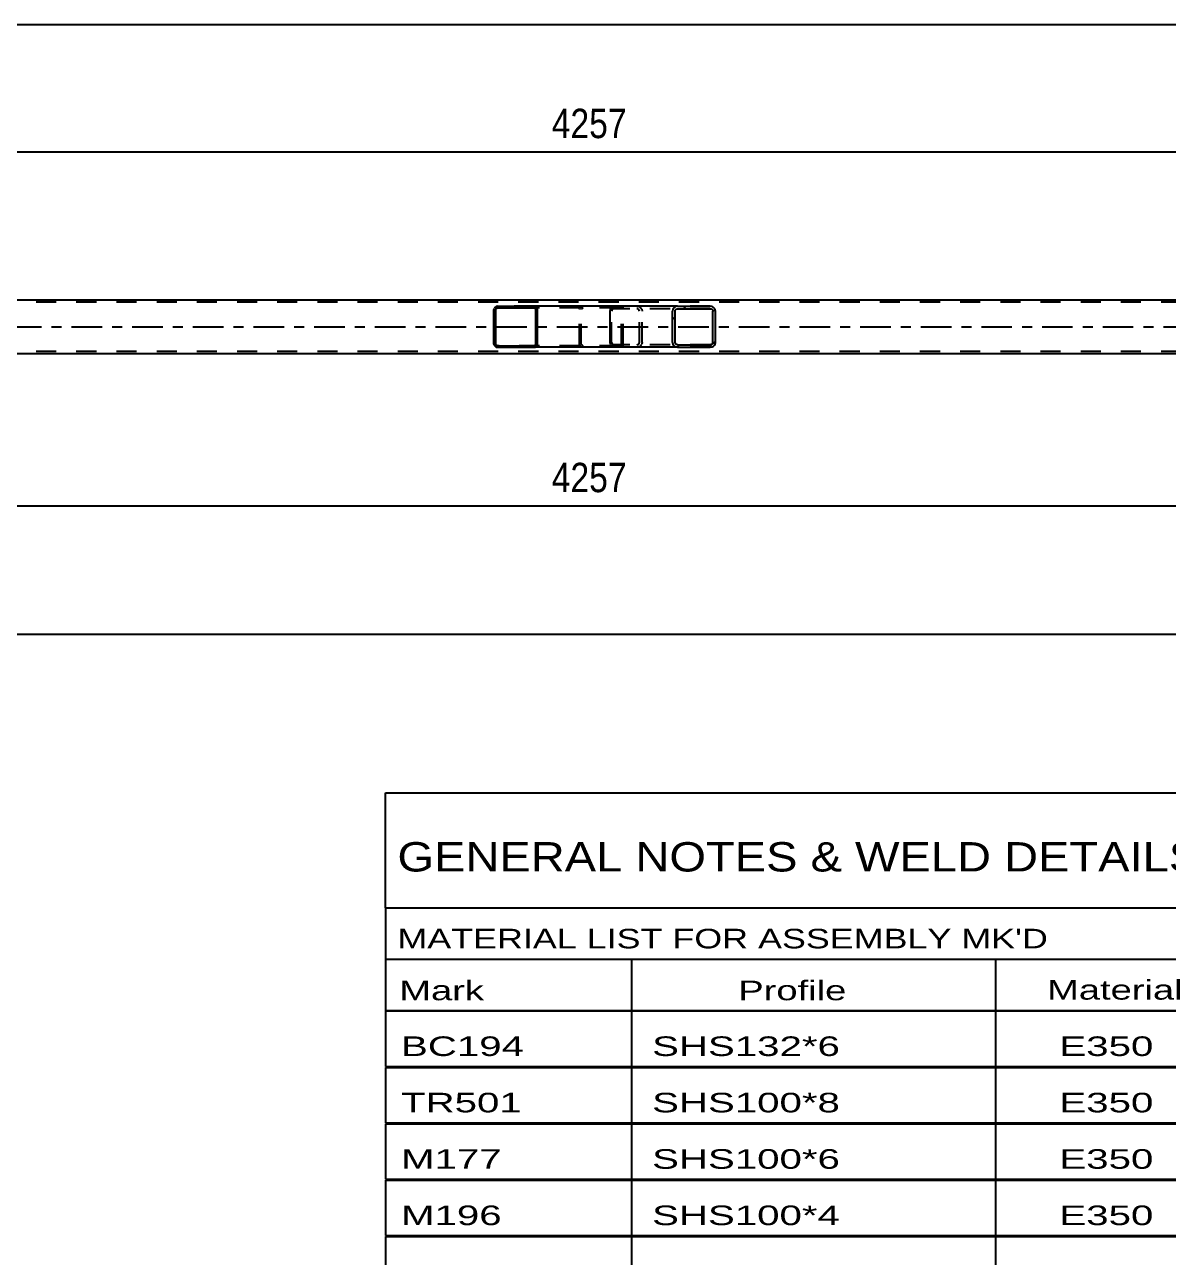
# Model space of a CAD drawing. Header units: millimetres. Extents: x -85 to 756, y -444 to 150.
# Drawn here: x 396 to 507.6, y -282.3 to -162 of the extents above; entities that cross this region are included whole.
import ezdxf

# ---------------------------------------------------------------- set-up
doc = ezdxf.new("R2010")
doc.units = ezdxf.units.MM
doc.linetypes.add('DXK_LINE_DOT2', pattern=[3.9198, 1.9599, -1.9599])
doc.linetypes.add('DXK_LINE_DOT3', pattern=[5.9187, 2.979, -0.9799, 0.9799, -0.9799])
doc.styles.add('Arial Narrow', font='ARIALN.TTF', dxfattribs={"height": 0.2})

# ---------------------------------------------------------------- blocks, each defined once
blk = doc.blocks.new('Unknown-814409655-33289')
at = {"color": 7, "linetype": 'Continuous'}
for p, q in [((431.25, -236.96), (591.25, -236.96)), ((431.25, -248.21), (431.25, -236.96)), ((431.25, -248.21), (591.25, -248.21)), ((431.25, -248.21), (431.25, -253.21)), ((431.25, -253.21), (591.25, -253.21)), ((431.25, -253.21), (431.25, -258.21)), ((455.25, -253.21), (455.25, -258.21)), ((490.75, -253.21), (490.75, -258.21)), ((431.25, -258.21), (591.25, -258.21)), ((431.25, -258.26), (431.25, -263.66)), ((431.25, -258.26), (591.25, -258.26)), ((455.25, -258.21), (455.25, -263.71)), ((490.75, -258.21), (490.75, -263.71)), ((431.25, -263.66), (591.25, -263.66)), ((431.25, -263.76), (431.25, -269.16)), ((431.25, -263.76), (591.25, -263.76)), ((455.25, -263.71), (455.25, -269.21)), ((490.75, -263.71), (490.75, -269.21)), ((431.25, -269.16), (591.25, -269.16)), ((431.25, -269.26), (431.25, -274.66)), ((431.25, -269.26), (591.25, -269.26)), ((455.25, -269.21), (455.25, -274.71)), ((490.75, -269.21), (490.75, -274.71)), ((431.25, -274.66), (591.25, -274.66)), ((431.25, -274.76), (431.25, -280.16)), ((431.25, -274.76), (591.25, -274.76)), ((455.25, -274.71), (455.25, -280.21)), ((490.75, -274.71), (490.75, -280.21)), ((431.25, -280.16), (591.25, -280.16)), ((455.25, -280.21), (455.25, -285.71)), ((490.75, -280.21), (490.75, -285.71)), ((431.25, -280.26), (431.25, -285.66)), ((431.25, -280.26), (591.25, -280.26))]:
    blk.add_line(p, q, dxfattribs=at)
at = {"color": 7, "style": 'Arial Narrow'}
for s, height, width, p in [('GENERAL NOTES & WELD DETAILS :', 2.8633, 1.4, (432.4, -244.65)), ("MATERIAL LIST FOR ASSEMBLY MK'D", 1.9089, 1.6, (432.4, -252.15)), ('Mark', 1.909, 1.7, (432.58, -257.21)), ('Profile', 1.909, 1.7, (465.66, -257.21)), ('Material', 1.909, 1.7, (495.79, -257.15))]:
    blk.add_text(s, height=height, dxfattribs=dict(at, width=width)).set_placement(p)
at = {"color": 7, "linetype": 'Continuous', "style": 'Arial Narrow', "width": 1.794707}
for s, p in [('BC194', (432.75, -262.65)), ('SHS132*6', (457.25, -262.65)), ('E350', (496.99, -262.65)), ('TR501', (432.75, -268.15)), ('SHS100*8', (457.25, -268.15)), ('E350', (496.99, -268.15)), ('M177', (432.75, -273.65)), ('SHS100*6', (457.25, -273.65)), ('E350', (496.99, -273.65)), ('M196', (432.75, -279.15)), ('SHS100*4', (457.25, -279.15)), ('E350', (496.99, -279.15))]:
    blk.add_text(s, height=1.909, dxfattribs=at).set_placement(p)
blk = doc.blocks.new('Part-814409655-5713 - 5597')
at = {"color": 2, "linetype": 'Continuous'}
for p, q in [((57.32, -188.87), (634.3, -188.87)), ((535.45, -194.15), (371.18, -194.15))]:
    blk.add_line(p, q, dxfattribs=at)
at = {"color": 7, "linetype": 'DXK_LINE_DOT2'}
for p, q in [((634.3, -189.11), (57.32, -189.11)), ((634.3, -193.91), (57.32, -193.91))]:
    blk.add_line(p, q, dxfattribs=at)
at = {"color": 7, "linetype": 'DXK_LINE_DOT3'}
blk.add_line((57.32, -191.51), (634.3, -191.51), dxfattribs=at)
blk = doc.blocks.new('Part-814409655-5846 - 5597')
at = {"linetype": 'Continuous'}
h = blk.add_hatch(dxfattribs=at)
h.set_pattern_fill('', scale=0.7, style=0, pattern_type=0)
h.set_pattern_definition([(45, (446.0553, -189.7059), (-1.57154, 1.57154), [])])
h.paths.add_polyline_path([(446.08, -189.83), (446.06, -189.71), (445.98, -189.6), (445.87, -189.53), (445.74, -189.51), (442.17, -189.51), (442.03, -189.53), (441.92, -189.6), (441.85, -189.71), (441.82, -189.83), (441.82, -193.19), (441.85, -193.31), (441.92, -193.41), (442.03, -193.48), (442.17, -193.51), (445.74, -193.51), (445.87, -193.48), (445.98, -193.41), (446.06, -193.31), (446.08, -193.19)])
h.paths.add_polyline_path([(445.9, -193.25), (445.86, -193.3), (445.81, -193.34), (445.74, -193.35), (442.17, -193.35), (442.1, -193.34), (442.04, -193.3), (442.01, -193.25), (441.99, -193.19), (441.99, -189.83), (442.01, -189.77), (442.04, -189.72), (442.1, -189.68), (442.17, -189.67), (445.74, -189.67), (445.81, -189.68), (445.86, -189.72), (445.9, -189.77), (445.91, -189.83), (445.91, -193.19)])
at = {"color": 2, "linetype": 'Continuous'}
for p, q in [((441.85, -189.71), (441.82, -189.83)), ((441.82, -193.19), (441.82, -189.83)), ((441.99, -189.83), (442.01, -189.77)), ((441.99, -193.19), (441.99, -189.83)), ((442.01, -189.77), (442.04, -189.72)), ((442.17, -189.51), (442.03, -189.53)), ((442.04, -189.72), (442.1, -189.68)), ((442.1, -189.68), (442.17, -189.67)), ((442.17, -189.51), (445.74, -189.51)), ((442.17, -189.67), (445.74, -189.67)), ((453.44, -189.51), (445.74, -189.51)), ((445.87, -189.53), (445.74, -189.51)), ((445.74, -189.67), (445.81, -189.68)), ((445.81, -189.68), (445.86, -189.72)), ((445.86, -189.72), (445.9, -189.77)), ((445.9, -189.77), (445.91, -189.83)), ((445.91, -193.19), (445.91, -189.83)), ((446.08, -189.83), (446.06, -189.71)), ((446.08, -193.19), (446.08, -189.83)), ((441.82, -193.19), (441.85, -193.31)), ((442.01, -193.25), (441.99, -193.19)), ((442.04, -193.3), (442.01, -193.25)), ((442.03, -193.48), (442.17, -193.51)), ((442.1, -193.34), (442.04, -193.3)), ((442.17, -193.35), (442.1, -193.34)), ((442.17, -193.35), (445.74, -193.35)), ((442.17, -193.51), (445.74, -193.51)), ((445.81, -193.34), (445.74, -193.35)), ((445.74, -193.51), (445.87, -193.48)), ((453.44, -193.51), (445.74, -193.51)), ((445.86, -193.3), (445.81, -193.34)), ((445.9, -193.25), (445.86, -193.3)), ((445.91, -193.19), (445.9, -193.25)), ((446.06, -193.31), (446.08, -193.19))]:
    blk.add_line(p, q, dxfattribs=at)
at = {"color": 7, "linetype": 'DXK_LINE_DOT2'}
for p, q in [((445.74, -189.51), (442.17, -189.51)), ((454.09, -189.67), (442.17, -189.67)), ((450.17, -189.83), (450.2, -189.71)), ((450.17, -193.19), (450.17, -189.83)), ((450.36, -189.77), (450.34, -189.83)), ((450.34, -193.19), (450.34, -189.83)), ((450.39, -189.72), (450.36, -189.77)), ((450.38, -189.53), (450.51, -189.51)), ((450.45, -189.68), (450.39, -189.72)), ((450.51, -189.67), (450.45, -189.68)), ((454.09, -189.51), (453.44, -189.51)), ((454.09, -189.51), (454.22, -189.53)), ((454.16, -189.68), (454.09, -189.67)), ((454.21, -189.72), (454.16, -189.68)), ((454.25, -189.77), (454.21, -189.72)), ((454.26, -189.83), (454.25, -189.77)), ((454.26, -193.19), (454.26, -189.83)), ((454.4, -189.71), (454.43, -189.8)), ((454.43, -189.8), (454.43, -189.83)), ((454.43, -193.19), (454.43, -189.83)), ((454.09, -193.35), (442.17, -193.35)), ((445.74, -193.51), (442.17, -193.51)), ((450.2, -193.31), (450.17, -193.19)), ((450.34, -193.19), (450.36, -193.25)), ((450.36, -193.25), (450.39, -193.3)), ((450.51, -193.51), (450.38, -193.48)), ((450.39, -193.3), (450.41, -193.31)), ((450.41, -193.31), (450.45, -193.34)), ((450.45, -193.34), (450.51, -193.35)), ((454.09, -193.51), (453.44, -193.51)), ((454.09, -193.35), (454.16, -193.34)), ((454.22, -193.48), (454.09, -193.51)), ((454.16, -193.34), (454.21, -193.3)), ((454.21, -193.3), (454.25, -193.25)), ((454.25, -193.25), (454.26, -193.19)), ((454.43, -193.21), (454.4, -193.31)), ((454.43, -193.19), (454.43, -193.21))]:
    blk.add_line(p, q, dxfattribs=at)
at = {"color": 2, "linetype": 'Continuous'}
for centre, start, end in [((442.15, -189.84), 110.7583, 155.68), ((445.75, -189.84), 24.32, 69.2417), ((442.15, -193.17), 204.32, 249.2417), ((445.75, -193.17), 290.7583, 335.68)]:
    blk.add_arc(centre, 0.331, start, end, dxfattribs=at)
at = {"color": 7, "linetype": 'DXK_LINE_DOT2'}
for centre, start, end in [((450.5, -189.84), 110.7583, 155.68), ((454.1, -189.84), 24.32, 69.2417), ((450.5, -193.17), 204.32, 249.2417), ((454.1, -193.17), 290.7583, 335.68)]:
    blk.add_arc(centre, 0.331, start, end, dxfattribs=at)
blk = doc.blocks.new('Part-814409655-5847 - 5597')
at = {"linetype": 'Continuous'}
h = blk.add_hatch(dxfattribs=at)
h.set_pattern_fill('', scale=0.7, style=0, pattern_type=0)
h.set_pattern_definition([(45, (463.3874, -189.8046), (-1.57154, 1.57154), [])])
h.paths.add_polyline_path([(463.43, -189.99), (463.39, -189.8), (463.28, -189.65), (463.12, -189.54), (462.92, -189.51), (459.74, -189.51), (459.55, -189.54), (459.38, -189.65), (459.27, -189.8), (459.24, -189.99), (459.24, -193.03), (459.27, -193.21), (459.38, -193.37), (459.55, -193.47), (459.74, -193.51), (462.92, -193.51), (463.12, -193.47), (463.28, -193.37), (463.39, -193.21), (463.43, -193.03)])
h.paths.add_polyline_path([(463.16, -193.12), (463.1, -193.2), (463.02, -193.25), (462.92, -193.27), (459.74, -193.27), (459.64, -193.25), (459.56, -193.2), (459.51, -193.12), (459.49, -193.03), (459.49, -189.99), (459.51, -189.9), (459.56, -189.82), (459.64, -189.77), (459.74, -189.75), (462.92, -189.75), (463.02, -189.77), (463.1, -189.82), (463.16, -189.9), (463.17, -189.99), (463.17, -193.03)])
at = {"color": 2, "linetype": 'Continuous'}
for p, q in [((453.17, -189.99), (453.19, -189.8)), ((453.17, -193.03), (453.17, -189.99)), ((453.19, -189.8), (453.25, -189.65)), ((453.25, -189.65), (453.33, -189.54)), ((453.33, -189.54), (453.44, -189.51)), ((459.74, -189.51), (453.44, -189.51)), ((459.27, -189.8), (459.24, -189.99)), ((459.24, -193.03), (459.24, -189.99)), ((459.49, -189.99), (459.51, -189.9)), ((459.49, -193.03), (459.49, -189.99)), ((459.51, -189.9), (459.56, -189.82)), ((459.74, -189.51), (459.55, -189.54)), ((459.56, -189.82), (459.64, -189.77)), ((459.64, -189.77), (459.74, -189.75)), ((459.74, -189.51), (462.92, -189.51)), ((459.74, -189.75), (462.92, -189.75)), ((463.12, -189.54), (462.92, -189.51)), ((462.92, -189.75), (463.02, -189.77)), ((463.02, -189.77), (463.1, -189.82)), ((463.1, -189.82), (463.16, -189.9)), ((463.16, -189.9), (463.17, -189.99)), ((463.17, -193.03), (463.17, -189.99)), ((463.43, -189.99), (463.39, -189.8)), ((463.43, -193.03), (463.43, -189.99)), ((453.19, -193.21), (453.17, -193.03)), ((453.25, -193.37), (453.19, -193.21)), ((453.33, -193.47), (453.25, -193.37)), ((453.44, -193.51), (453.33, -193.47)), ((459.74, -193.51), (453.44, -193.51)), ((459.24, -193.03), (459.27, -193.21)), ((459.51, -193.12), (459.49, -193.03)), ((459.56, -193.2), (459.51, -193.12)), ((459.55, -193.47), (459.74, -193.51)), ((459.64, -193.25), (459.56, -193.2)), ((459.74, -193.27), (459.64, -193.25)), ((459.74, -193.27), (462.92, -193.27)), ((459.74, -193.51), (462.92, -193.51)), ((463.02, -193.25), (462.92, -193.27)), ((462.92, -193.51), (463.12, -193.47)), ((463.1, -193.2), (463.02, -193.25)), ((463.16, -193.12), (463.1, -193.2)), ((463.17, -193.03), (463.16, -193.12)), ((463.39, -193.21), (463.43, -193.03))]:
    blk.add_line(p, q, dxfattribs=at)
at = {"color": 7, "linetype": 'DXK_LINE_DOT2'}
for p, q in [((453.31, -189.9), (453.3, -189.99)), ((453.3, -193.03), (453.3, -189.99)), ((453.34, -189.82), (453.31, -189.9)), ((453.39, -189.77), (453.34, -189.82)), ((453.44, -189.75), (453.39, -189.77)), ((462.92, -189.75), (453.44, -189.75)), ((454.43, -189.75), (454.43, -189.51)), ((455.77, -189.51), (455.97, -189.54)), ((455.87, -189.77), (455.77, -189.75)), ((455.95, -189.82), (455.87, -189.77)), ((456, -189.9), (455.95, -189.82)), ((456.02, -189.99), (456, -189.9)), ((456.02, -193.03), (456.02, -189.99)), ((456.24, -189.8), (456.28, -189.99)), ((456.28, -193.03), (456.28, -189.99)), ((462.92, -189.51), (459.74, -189.51)), ((453.3, -193.03), (453.31, -193.12)), ((453.31, -193.12), (453.34, -193.2)), ((453.34, -193.2), (453.39, -193.25)), ((453.39, -193.25), (453.44, -193.27)), ((462.92, -193.27), (453.44, -193.27)), ((454.43, -193.51), (454.43, -193.27)), ((455.77, -193.27), (455.87, -193.25)), ((455.97, -193.47), (455.77, -193.51)), ((455.87, -193.25), (455.95, -193.2)), ((455.95, -193.2), (456, -193.12)), ((456, -193.12), (456.02, -193.03)), ((456.28, -193.03), (456.24, -193.21)), ((462.92, -193.51), (459.74, -193.51))]:
    blk.add_line(p, q, dxfattribs=at)
for centre, start, end in [((455.79, -190), 23.8494, 68.8059), ((455.79, -193.01), 291.1941, 336.1506)]:
    blk.add_arc(centre, 0.492, start, end, dxfattribs=at)
at = {"color": 2, "linetype": 'Continuous'}
for centre, start, end in [((459.72, -190), 111.1941, 156.1506), ((462.94, -190), 23.8494, 68.8059), ((459.72, -193.01), 203.8494, 248.8059), ((462.94, -193.01), 291.1941, 336.1506)]:
    blk.add_arc(centre, 0.492, start, end, dxfattribs=at)
blk = doc.blocks.new('StraightDimension-814409655-6105 - 5597')
at = {"color": 7, "linetype": 'Continuous'}
for p, q in [((365.98, -203.55), (365.98, -217.6)), ((536.25, -203.55), (536.25, -219.43)), ((367.48, -208.39), (364.48, -209.59)), ((365.98, -208.99), (536.25, -208.99)), ((534.75, -209.59), (537.75, -208.39))]:
    blk.add_line(p, q, dxfattribs=at)
at = {"color": 0}
blk.add_wipeout([(455.37, -208.24), (455.37, -204.04), (446.86, -204.04), (446.86, -208.24)], dxfattribs=at)
at = {"color": 3, "style": 'Arial Narrow'}
blk.add_text('4257', height=2.863, dxfattribs=at).set_placement((447.46, -207.64))
at = {"color": 0, "linetype": 'Continuous'}
blk.add_wipeout([(535.65, -209.69), (531.45, -209.69), (531.45, -220.03), (535.65, -220.03)], dxfattribs=at)
at = {"color": 3, "linetype": 'Continuous', "style": 'Arial Narrow'}
blk.add_text('12459', height=2.863, rotation=90.0002, dxfattribs=at).set_placement((535.05, -219.43))
blk = doc.blocks.new('StraightDimension-814409655-6054 - 5597')
at = {"color": 7, "linetype": 'Continuous'}
blk.add_line((46.46, -221.49), (645.16, -221.49), dxfattribs=at)
blk = doc.blocks.new('StraightDimension-814409655-6075 - 5597')
at = {"color": 7, "linetype": 'Continuous'}
blk.add_line((47.1, -162.03), (644.52, -162.03), dxfattribs=at)
blk = doc.blocks.new('StraightDimension-814409655-6154 - 5597')
at = {"color": 7, "linetype": 'Continuous'}
for p, q in [((536.25, -180.25), (536.25, -164.01)), ((365.98, -180.25), (365.98, -165.84)), ((367.48, -173.85), (364.48, -175.05)), ((534.75, -175.05), (537.75, -173.85)), ((365.98, -174.45), (536.25, -174.45))]:
    blk.add_line(p, q, dxfattribs=at)
at = {"color": 0}
blk.add_wipeout([(455.37, -173.7), (455.37, -169.5), (446.86, -169.5), (446.86, -173.7)], dxfattribs=at)
at = {"color": 3, "style": 'Arial Narrow'}
blk.add_text('4257', height=2.863, dxfattribs=at).set_placement((447.46, -173.1))
at = {"color": 0, "linetype": 'Continuous'}
blk.add_wipeout([(535.65, -163.41), (531.45, -163.41), (531.45, -173.75), (535.65, -173.75)], dxfattribs=at)
at = {"color": 3, "linetype": 'Continuous', "style": 'Arial Narrow'}
blk.add_text('12459', height=2.863, rotation=90.0002, dxfattribs=at).set_placement((535.05, -173.15))

msp = doc.modelspace()

# ---------------------------------------------------------------- block references
for name in ['StraightDimension-814409655-6075 - 5597', 'Part-814409655-5713 - 5597', 'Part-814409655-5846 - 5597', 'Part-814409655-5847 - 5597', 'StraightDimension-814409655-6105 - 5597', 'Unknown-814409655-33289']:
    msp.add_blockref(name, (0, 0))

# ---------------------------------------------------------------- next in the draw order: block references
for name in ['StraightDimension-814409655-6154 - 5597', 'StraightDimension-814409655-6054 - 5597']:
    msp.add_blockref(name, (0, 0))

doc.saveas('drawing.dxf')
